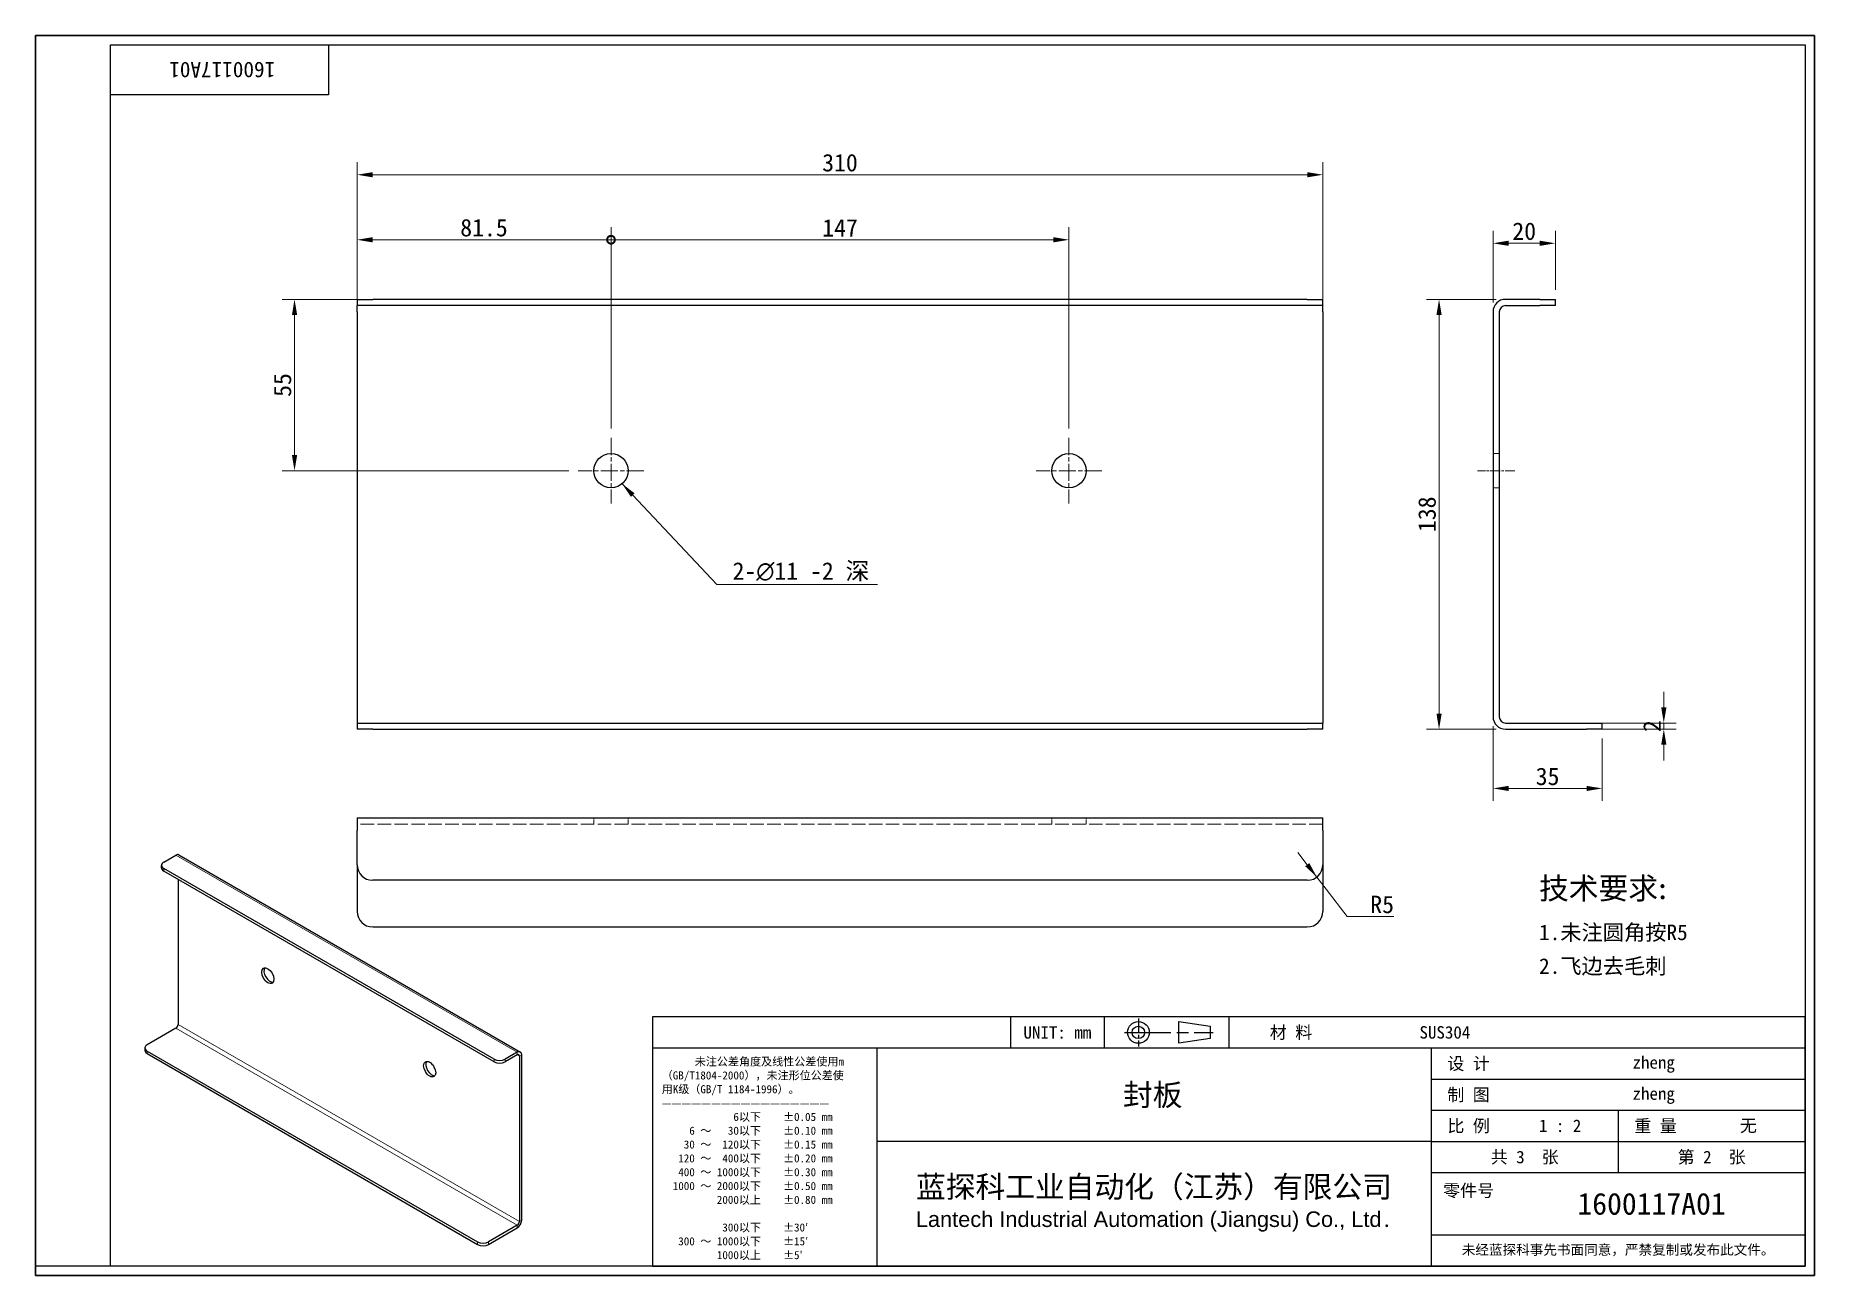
# Model space of a CAD drawing. Header units: millimetres. Extents: x 12 to 583, y 11 to 409.
import ezdxf
from ezdxf.enums import TextEntityAlignment as Align

# ---------------------------------------------------------------- set-up
doc = ezdxf.new("R2010")
doc.units = ezdxf.units.MM
doc.header["$LTSCALE"] = 2
doc.linetypes.add('CHAIN', pattern=[0.3543, 0.2362, -0.0295, 0.0591, -0.0295])
doc.linetypes.add('DASHED', pattern=[0.2067, 0.1654, -0.0413])
for name, color, linetype, lineweight in [('1', 7, 'Continuous', 18), ('可见 (ISO)', 7, 'Continuous', 25), ('可见窄的 (ISO)', 7, 'Continuous', 18), ('图框 (ISO)', 7, 'Continuous', 35), ('标题 (ISO)', 7, 'Continuous', 25)]:
    doc.layers.add(name, color=color, linetype=linetype, lineweight=lineweight)
for name, color, linetype, lineweight, true_color in [('中心标记 (ISO)', 1, 'CHAIN', 18, 0xff0000), ('中心线 (ISO)', 1, 'CHAIN', 18, 0xff0000), ('尺寸 (ISO)', 7, 'Continuous', 18, 0x008000), ('符号 (ISO)', 7, 'Continuous', 18, 0x008000), ('隐藏 (ISO)', 5, 'DASHED', 18, 0x0000ff)]:
    doc.layers.add(name, color=color, linetype=linetype, lineweight=lineweight, true_color=true_color)
doc.styles.add('文本样式164', font='SimSun.ttf')
doc.styles.add('文本样式165', font='SimSun.ttf')
doc.styles.add('文本样式74', font='SimSun.ttf')
doc.styles.add('最新国标', font='simfang.ttf')
doc.styles.add('注释文本 (ISO)', font='simfang.ttf')
doc.dimstyles.new('默认 (GB)', dxfattribs={"dimscale": 2, "dimtxt": 2.8, "dimasz": 2.5, "dimexe": 2, "dimexo": 1.5, "dimgap": 0.5, "dimtad": 1, "dimtoh": 1, "dimdsep": 46, "dimtxsty": '最新国标', "dimcen": 0.09, "dimdle": 10, "dimclrd": 256, "dimclre": 256, "dimclrt": 256, "dimaunit": 1, "dimadec": 3, "dimazin": 2, "dimtfac": 0.535714, "dimtdec": 3, "dimtmove": 0, "dimatfit": 3, "dimfxl": 0, "dimtolj": 1, "dimlwd": -1, "dimlwe": -1, "dimarcsym": 0})
doc.dimstyles.new('默认 (GB)$7', dxfattribs={"dimscale": 2, "dimtxt": 2.8, "dimasz": 2.5, "dimexe": 2, "dimexo": 1.5, "dimgap": 0.5, "dimtad": 1, "dimtoh": 1, "dimdsep": 46, "dimtxsty": '最新国标', "dimcen": 0.09, "dimdle": 10, "dimclrd": 256, "dimclre": 256, "dimclrt": 256, "dimaunit": 1, "dimadec": 3, "dimazin": 2, "dimtfac": 0.535714, "dimtdec": 3, "dimtmove": 0, "dimatfit": 3, "dimfxl": 0, "dimtolj": 1, "dimlwd": -1, "dimlwe": -1, "dimarcsym": 0})

# ---------------------------------------------------------------- blocks, each defined once
blk = doc.blocks.new('图框 最新国标')
at = {"layer": '图框 (ISO)'}
for p, q in [((6, 7), (6, 204.5)), ((6, 204.5), (291.5, 204.5)), ((291.5, 204.5), (291.5, 5.5)), ((6, 7), (6, 5.5)), ((6, 7), (6, 5.5)), ((291.5, 5.5), (6, 5.5))]:
    blk.add_line(p, q, dxfattribs=at)
at = {"layer": '图框 (ISO)', "color": 7, "linetype": 'Continuous', "lineweight": 25}
for p, q in [((18, 203), (290, 203)), ((18, 7), (18, 203)), ((18, 203), (290, 203)), ((53, 203), (53, 195)), ((290, 203), (290, 7)), ((290, 203), (290, 7)), ((53, 195), (18, 195)), ((290, 7), (6, 7)), ((290, 7), (18, 7))]:
    blk.add_line(p, q, dxfattribs=at)
at = {"layer": '图框 (ISO)', "style": '文本样式74'}
blk.add_attdef('零件代号_001', (44.46, 200.25), '', height=2.5, rotation=180, dxfattribs=at)
blk = doc.blocks.new('标题栏 最新国标')
at = {"layer": '标题 (ISO)'}
for p, q in [((381.98, -183.84), (196.98, -183.84)), ((196.98, -183.84), (196.98, -223.84)), ((254.48, -183.84), (254.48, -188.84)), ((269.48, -183.84), (269.48, -188.84)), ((281.48, -188.09), (281.48, -184.59)), ((281.48, -184.59), (286.48, -185.34)), ((286.48, -185.34), (286.48, -187.34)), ((289.48, -183.84), (289.48, -188.84)), ((381.98, -223.84), (381.98, -183.84)), ((383.48, -183.84), (383.48, -225.34)), ((286.48, -187.34), (281.48, -188.09)), ((196.98, -188.84), (381.98, -188.84)), ((232.98, -188.84), (232.98, -223.84)), ((321.98, -188.84), (321.98, -223.84)), ((321.98, -193.84), (381.98, -193.84)), ((321.98, -198.84), (381.98, -198.84)), ((351.98, -198.84), (351.98, -208.84)), ((321.98, -203.84), (232.98, -203.84)), ((321.98, -203.84), (381.98, -203.84)), ((321.98, -208.84), (381.98, -208.84)), ((321.98, -218.84), (381.98, -218.84)), ((196.98, -223.84), (381.98, -223.84)), ((383.48, -225.34), (196.98, -225.34))]:
    blk.add_line(p, q, dxfattribs=at)
at = {"layer": '标题 (ISO)', "linetype": 'CHAIN', "ltscale": 5.000333}
blk.add_line((274.98, -184.09), (274.98, -188.59), dxfattribs=at)
at = {"layer": '标题 (ISO)', "linetype": 'CHAIN', "ltscale": 15.834605}
blk.add_line((272.73, -186.34), (286.98, -186.34), dxfattribs=at)
at = {"layer": '标题 (ISO)'}
for radius in [1.75, 1]:
    blk.add_circle((274.98, -186.34), radius, dxfattribs=at)
at = {"layer": '1', "style": '文本样式164'}
for s, p in [('UNIT: mm', (261.98, -186.34)), ('材 料', (299.48, -186.34)), ('设 计', (327.98, -191.34)), ('制 图', (327.98, -196.34)), ('比 例', (327.98, -201.34)), ('重 量', (357.98, -201.34)), ('共 3  张', (336.98, -206.34)), ('第 2  张', (366.98, -206.34))]:
    blk.add_text(s, height=2, dxfattribs=at).set_placement(p, align=Align.MIDDLE_CENTER)
at = {"layer": '标题 (ISO)', "style": '注释文本 (ISO)'}
for s, insert, char_height, attachment_point, line_spacing_factor in [('\\fSimSun|b0|i0;{\\H1.3000;      未注公差角度及线性公差使用m\\P}\\fSimSun|b0|i0;{\\H1.3000;（GB/T1804-2000），未注形位公差使\\P}\\fSimSun|b0|i0;{\\H1.3000;用K级（GB/T 1184-1996）。\\P}\\fSimSun|b0|i0;{\\H1.3000;—————————————————\\P}\\fSimSun|b0|i0;{\\H1.3000;             6以下    ±0.05 mm\\P}\\fSimSun|b0|i0;{\\H1.3000;     6 ～   30以下    ±0.10 mm\\P}\\fSimSun|b0|i0;{\\H1.3000;    30 ～  120以下    ±0.15 mm\\P}\\fSimSun|b0|i0;{\\H1.3000;   120 ～  400以下    ±0.20 mm\\P}\\fSimSun|b0|i0;{\\H1.3000;   400 ～ 1000以下    ±0.30 mm\\P}\\fSimSun|b0|i0;{\\H1.3000;  1000 ～ 2000以下    ±0.50 mm\\P}\\fSimSun|b0|i0;{\\H1.3000;          2000以上    ±0.80 mm\\P}\\fSimSun|b0|i0;{\\H1.3000;\\P}\\fSimSun|b0|i0;{\\H1.3000;           300以下    ±30′\\P}\\fSimSun|b0|i0;{\\H1.3000;   300 ～ 1000以下    ±15′\\P}\\fSimSun|b0|i0;{\\H1.3000;          1000以上    ±5′}', (198.48, -206.63), 1.3, 4, 1.023913), ('{\\fMicrosoft YaHei|b0|i0|c134|p34;\\H1.75x;蓝探科工业自动化（江苏）有限公司\\P\\fArial|b0|i0|c0|p34;\\H0.71429x;Lantech Industrial Automation (Jiangsu) Co., Ltd\\fFangSong|b0|i0|c134|p49;.\\H1.15195x; }', (277.48, -213.84), 2, 5, 0.978695)]:
    blk.add_mtext(s, dxfattribs=dict(at, insert=insert, char_height=char_height, attachment_point=attachment_point, line_spacing_factor=line_spacing_factor))
at = {"layer": '标题 (ISO)', "attachment_point": 5, "style": '注释文本 (ISO)'}
for s, insert, char_height in [('\\fFangSong|b0|i0;零件号', (327.98, -211.84), 2), ('\\fSimSun|b0|i0;{\\H1.6000;未经蓝探科事先书面同意，严禁复制或发布此文件。}', (351.98, -221.34), 1.6)]:
    blk.add_mtext(s, dxfattribs=dict(at, insert=insert, char_height=char_height))
at = {"layer": '标题 (ISO)'}
for tag, p, height, style in [('材料_001', (320.09, -187.33), 2, '注释文本 (ISO)'), ('设计人_001', (354.29, -192.16), 2, '注释文本 (ISO)'), ('库存编号_001', (272.51, -198.11), 3.5, '文本样式165'), ('设计人_001', (354.29, -197.16), 2, '注释文本 (ISO)'), ('视图比例_001', (339.26, -202.33), 2, '注释文本 (ISO)'), ('质量\\P3;_001', (371.53, -202.3), 2, '注释文本 (ISO)'), ('零件代号_001', (345.44, -215.59), 3.5, '文本样式165')]:
    blk.add_attdef(tag, p, '', height=height, dxfattribs=dict(at, style=style))
blk = doc.blocks.new('*D5')
at = {"layer": 'Defpoints', "color": 0, "transparency": 16777216}
for p in [(499.84, 342.33), (479.84, 320.33), (499.84, 324.33)]:
    blk.add_point(p, dxfattribs=at)
at = {"layer": '尺寸 (ISO)', "color": 116, "true_color": 0x00803f, "transparency": 16777216}
for p, q in [((479.84, 323.33), (479.84, 346.33)), ((499.84, 327.33), (499.84, 346.33)), ((484.84, 342.33), (494.84, 342.33))]:
    blk.add_line(p, q, dxfattribs=at)
for points in [[(484.84, 343.16), (484.84, 341.5), (479.84, 342.33)], [(494.84, 343.16), (494.84, 341.5), (499.84, 342.33)]]:
    blk.add_solid(points, dxfattribs=at)
at = {"layer": '尺寸 (ISO)', "transparency": 16777216, "insert": (489.84, 346.16), "char_height": 5.6, "attachment_point": 5, "style": '最新国标'}
blk.add_mtext('\\A1;20', dxfattribs=at)
blk = doc.blocks.new('*D6')
at = {"layer": 'Defpoints', "color": 0, "transparency": 16777216}
for p in [(483.84, 324.33), (462.51, 186.33), (483.84, 186.33)]:
    blk.add_point(p, dxfattribs=at)
at = {"layer": '尺寸 (ISO)', "color": 116, "true_color": 0x00803f, "transparency": 16777216}
for p, q in [((480.84, 324.33), (458.51, 324.33)), ((462.51, 319.33), (462.51, 191.33)), ((480.84, 186.33), (458.51, 186.33))]:
    blk.add_line(p, q, dxfattribs=at)
for points in [[(461.68, 319.33), (463.35, 319.33), (462.51, 324.33)], [(461.68, 191.33), (463.35, 191.33), (462.51, 186.33)]]:
    blk.add_solid(points, dxfattribs=at)
at = {"layer": '尺寸 (ISO)', "transparency": 16777216, "insert": (458.68, 255.33), "char_height": 5.6, "attachment_point": 5, "rotation": 90, "style": '最新国标'}
blk.add_mtext('\\A1;138', dxfattribs=at)
blk = doc.blocks.new('*D7')
at = {"layer": 'Defpoints', "color": 0, "transparency": 16777216}
for p in [(479.84, 190.33), (514.84, 186.33), (514.84, 167.33)]:
    blk.add_point(p, dxfattribs=at)
at = {"layer": '尺寸 (ISO)', "color": 116, "true_color": 0x00803f, "transparency": 16777216}
for p, q in [((479.84, 187.33), (479.84, 163.33)), ((514.84, 183.33), (514.84, 163.33)), ((484.84, 167.33), (509.84, 167.33))]:
    blk.add_line(p, q, dxfattribs=at)
for points in [[(484.84, 168.16), (484.84, 166.5), (479.84, 167.33)], [(509.84, 168.16), (509.84, 166.5), (514.84, 167.33)]]:
    blk.add_solid(points, dxfattribs=at)
at = {"layer": '尺寸 (ISO)', "transparency": 16777216, "insert": (497.34, 171.16), "char_height": 5.6, "attachment_point": 5, "style": '最新国标'}
blk.add_mtext('\\A1;35', dxfattribs=at)
blk = doc.blocks.new('_DotSmall')
at = {"color": 0, "linetype": 'ByBlock', "const_width": 0.5}
blk.add_lwpolyline([(-0.0625, 0, 1), (0.0625, 0, 1)], format="xyb", close=True, dxfattribs=at)
blk = doc.blocks.new('*D8')
at = {"layer": 'Defpoints', "color": 0, "transparency": 16777216}
for p in [(196.71, 343.45), (115.21, 320.33), (196.71, 279.83)]:
    blk.add_point(p, dxfattribs=at)
at = {"layer": '尺寸 (ISO)', "color": 116, "true_color": 0x00803f, "transparency": 16777216}
for p, q in [((115.21, 323.33), (115.21, 347.45)), ((120.21, 343.45), (196.71, 343.45)), ((196.71, 282.83), (196.71, 347.45))]:
    blk.add_line(p, q, dxfattribs=at)
blk.add_solid([(120.21, 344.28), (120.21, 342.61), (115.21, 343.45)], dxfattribs=at)
at = {"layer": '尺寸 (ISO)', "color": 116, "true_color": 0x00803f, "transparency": 16777216, "xscale": 5, "yscale": 5, "zscale": 5}
blk.add_blockref('_DotSmall', (196.71, 343.45), dxfattribs=at)
at = {"layer": '尺寸 (ISO)', "transparency": 16777216, "insert": (155.94, 347.3), "char_height": 5.6, "attachment_point": 5, "style": '最新国标'}
blk.add_mtext('\\A1;81.5', dxfattribs=at)
blk = doc.blocks.new('*D10')
at = {"layer": 'Defpoints', "color": 0, "transparency": 16777216}
for p in [(343.71, 343.45), (196.71, 279.83), (343.71, 279.83)]:
    blk.add_point(p, dxfattribs=at)
at = {"layer": '尺寸 (ISO)', "color": 116, "true_color": 0x00803f, "transparency": 16777216}
for p, q in [((196.71, 282.83), (196.71, 347.45)), ((196.71, 343.45), (338.71, 343.45)), ((343.71, 282.83), (343.71, 347.45))]:
    blk.add_line(p, q, dxfattribs=at)
blk.add_solid([(338.71, 344.28), (338.71, 342.61), (343.71, 343.45)], dxfattribs=at)
at = {"layer": '尺寸 (ISO)', "color": 116, "true_color": 0x00803f, "transparency": 16777216, "xscale": 5, "yscale": 5, "zscale": 5, "rotation": 180}
blk.add_blockref('_DotSmall', (196.71, 343.45), dxfattribs=at)
at = {"layer": '尺寸 (ISO)', "transparency": 16777216, "insert": (270.23, 347.28), "char_height": 5.6, "attachment_point": 5, "style": '最新国标'}
blk.add_mtext('\\A1;147', dxfattribs=at)
blk = doc.blocks.new('*D11')
at = {"layer": 'Defpoints', "color": 0, "transparency": 16777216}
for p in [(120.21, 324.33), (95.12, 269.33), (186.21, 269.33)]:
    blk.add_point(p, dxfattribs=at)
at = {"layer": '尺寸 (ISO)', "color": 116, "true_color": 0x00803f, "transparency": 16777216}
for p, q in [((117.21, 324.33), (91.12, 324.33)), ((95.12, 319.33), (95.12, 274.33)), ((183.21, 269.33), (91.12, 269.33))]:
    blk.add_line(p, q, dxfattribs=at)
for points in [[(94.29, 319.33), (95.96, 319.33), (95.12, 324.33)], [(94.29, 274.33), (95.96, 274.33), (95.12, 269.33)]]:
    blk.add_solid(points, dxfattribs=at)
at = {"layer": '尺寸 (ISO)', "transparency": 16777216, "insert": (91.29, 296.83), "char_height": 5.6, "attachment_point": 5, "rotation": 90, "style": '最新国标'}
blk.add_mtext('\\A1;55', dxfattribs=at)
blk = doc.blocks.new('*D12')
at = {"layer": 'Defpoints', "color": 0, "transparency": 16777216}
for p in [(509.84, 188.33), (509.84, 186.33), (534.65, 186.33)]:
    blk.add_point(p, dxfattribs=at)
at = {"layer": '尺寸 (ISO)', "color": 116, "true_color": 0x00803f, "transparency": 16777216}
for p, q in [((534.65, 193.33), (534.65, 198.33)), ((512.84, 188.33), (538.65, 188.33)), ((512.84, 186.33), (538.65, 186.33)), ((534.65, 188.33), (534.65, 186.33)), ((534.65, 181.33), (534.65, 176.33))]:
    blk.add_line(p, q, dxfattribs=at)
for points in [[(533.82, 193.33), (535.49, 193.33), (534.65, 188.33)], [(533.82, 181.33), (535.49, 181.33), (534.65, 186.33)]]:
    blk.add_solid(points, dxfattribs=at)
at = {"layer": '尺寸 (ISO)', "transparency": 16777216, "insert": (530.85, 187.33), "char_height": 5.6, "attachment_point": 5, "rotation": 90, "style": '最新国标'}
blk.add_mtext('\\A1;2', dxfattribs=at)
blk = doc.blocks.new('*D13')
at = {"layer": 'Defpoints', "color": 0, "transparency": 16777216}
for p in [(425.21, 364.33), (115.21, 320.33), (425.21, 320.33)]:
    blk.add_point(p, dxfattribs=at)
at = {"layer": '尺寸 (ISO)', "color": 116, "true_color": 0x00803f, "transparency": 16777216}
for p, q in [((115.21, 323.33), (115.21, 368.33)), ((425.21, 323.33), (425.21, 368.33)), ((120.21, 364.33), (420.21, 364.33))]:
    blk.add_line(p, q, dxfattribs=at)
for points in [[(120.21, 365.16), (120.21, 363.5), (115.21, 364.33)], [(420.21, 365.16), (420.21, 363.5), (425.21, 364.33)]]:
    blk.add_solid(points, dxfattribs=at)
at = {"layer": '尺寸 (ISO)', "transparency": 16777216, "insert": (270.21, 368.16), "char_height": 5.6, "attachment_point": 5, "style": '最新国标'}
blk.add_mtext('\\A1;310', dxfattribs=at)
blk = doc.blocks.new('*D14')
at = {"layer": 'Defpoints', "color": 0, "transparency": 16777216}
for p in [(420.21, 142.85), (423.27, 138.89)]:
    blk.add_point(p, dxfattribs=at)
at = {"layer": '尺寸 (ISO)', "color": 116, "true_color": 0x00803f, "transparency": 16777216}
for p, q in [((420.21, 142.85), (417.16, 146.81)), ((420.21, 142.85), (423.27, 138.89)), ((423.27, 138.89), (426.32, 134.94)), ((433.05, 126.21), (426.32, 134.94)), ((447.96, 126.21), (433.05, 126.21))]:
    blk.add_line(p, q, dxfattribs=at)
blk.add_solid([(420.87, 143.36), (419.55, 142.34), (423.27, 138.89)], dxfattribs=at)
at = {"layer": '尺寸 (ISO)', "transparency": 16777216, "insert": (444.24, 130.05), "char_height": 5.6, "attachment_point": 5, "style": '最新国标'}
blk.add_mtext('\\A1;R5', dxfattribs=at)

msp = doc.modelspace()

# ---------------------------------------------------------------- linework, layer by layer
at = {"layer": '中心标记 (ISO)', "ltscale": 11.667578}
for p, q in [((196.714, 279.83), (196.714, 258.83)), ((343.714, 279.83), (343.714, 258.83)), ((207.214, 269.33), (186.214, 269.33)), ((354.214, 269.33), (333.214, 269.33))]:
    msp.add_line(p, q, dxfattribs=at)
at = {"layer": '中心线 (ISO)', "ltscale": 6.667144}
msp.add_line((486.842, 269.33), (474.842, 269.33), dxfattribs=at)
at = {"layer": '可见 (ISO)'}
for p, q in [((115.214, 324.33), (120.214, 324.33)), ((115.214, 324.33), (115.214, 322.33)), ((120.214, 322.33), (115.214, 322.33)), ((115.214, 320.33), (115.214, 322.33)), ((115.214, 320.33), (115.214, 190.33)), ((420.214, 324.33), (120.214, 324.33)), ((420.214, 322.33), (120.214, 322.33)), ((420.214, 324.33), (425.214, 324.33)), ((425.214, 322.33), (420.214, 322.33)), ((425.214, 322.33), (425.214, 324.33)), ((425.214, 320.33), (425.214, 322.33)), ((425.214, 320.33), (425.214, 190.33)), ((479.842, 320.33), (479.842, 190.33)), ((481.842, 320.33), (481.842, 190.33)), ((494.842, 324.33), (483.842, 324.33)), ((483.842, 322.33), (494.842, 322.33)), ((494.842, 324.33), (499.842, 324.33)), ((499.842, 322.33), (494.842, 322.33)), ((499.842, 322.33), (499.842, 324.33)), ((115.214, 190.33), (115.214, 188.33)), ((425.214, 190.33), (425.214, 188.33)), ((115.214, 188.33), (120.214, 188.33)), ((115.214, 188.33), (115.214, 186.33)), ((120.214, 186.33), (115.214, 186.33)), ((120.214, 188.33), (420.214, 188.33)), ((120.214, 186.33), (420.214, 186.33)), ((420.214, 188.33), (425.214, 188.33)), ((425.214, 186.33), (420.214, 186.33)), ((425.214, 186.33), (425.214, 188.33)), ((483.842, 188.33), (509.842, 188.33)), ((483.842, 186.33), (509.842, 186.33)), ((509.842, 188.33), (514.842, 188.33)), ((514.842, 186.33), (509.842, 186.33)), ((514.842, 186.33), (514.842, 188.33)), ((115.214, 157.853), (425.214, 157.853)), ((115.214, 157.853), (115.214, 153.853)), ((425.214, 153.853), (425.214, 157.853)), ((115.214, 142.853), (115.214, 153.853)), ((425.214, 153.853), (425.214, 142.853)), ((53.128, 143.649), (57.017, 145.894)), ((58.017, 145.993), (167.619, 82.715)), ((115.214, 142.853), (115.214, 127.853)), ((425.214, 142.853), (425.214, 127.853)), ((52.396, 141.812), (52.396, 142.628)), ((159.194, 80.37), (53.128, 141.608)), ((159.194, 79.554), (53.128, 140.791)), ((57.724, 138.138), (57.724, 91.597)), ((420.214, 137.853), (120.214, 137.853)), ((120.214, 122.853), (420.214, 122.853)), ((57.017, 90.372), (47.825, 85.065)), ((47.092, 84.045), (47.092, 83.228)), ((47.825, 83.024), (153.891, 21.787)), ((47.825, 82.208), (153.891, 20.97)), ((166.619, 82.616), (162.729, 80.37)), ((166.619, 81.799), (162.729, 79.554)), ((167.326, 81.391), (167.326, 28.319)), ((168.033, 28.727), (168.033, 81.799)), ((166.619, 27.094), (157.426, 21.787)), ((157.426, 20.97), (166.619, 26.277))]:
    msp.add_line(p, q, dxfattribs=at)
for centre in [(196.714, 269.33), (343.714, 269.33)]:
    msp.add_circle(centre, 5.5, dxfattribs=at)
for centre, radius, start, end in [((483.842, 320.33), 4, 90, 180), ((483.842, 320.33), 2, 90, 180), ((483.842, 190.33), 4, 180, 270), ((483.842, 190.33), 2, 180, 270), ((120.214, 142.853), 5, 180, 270), ((420.214, 142.853), 5, 270, 0), ((120.214, 127.853), 5, 180, 270), ((420.214, 127.853), 5, 270, 0)]:
    msp.add_arc(centre, radius, start, end, dxfattribs=at)
for centre, major_axis, start_param, end_param in [((54.896, 142.628), (-2.5, 0), 5.4977871, 7.0685835), ((57.017, 144.261), (1, 1.732), 0, 0.7853982), ((54.896, 141.812), (-2.5, 0), 0, 0.7853982), ((87.246, 107.621), (-1.375, 2.382), 0.2600509, 2.8815418), ((57.017, 91.189), (-0.5, -0.866), 0.7853982, 2.3561945), ((49.592, 84.045), (-2.5, 0), 5.4977871, 7.0685835), ((49.592, 83.228), (-2.5, 0), 0, 0.7853982), ((160.962, 81.391), (-2.5, 0), 0.7853982, 2.3561945), ((166.619, 80.983), (1, 1.732), 5.4977871, 7.0685835), ((166.619, 80.983), (0.5, 0.866), 5.4977871, 7.0685835), ((139.218, 77.615), (-1.375, 2.382), 0.2600509, 2.8815418), ((160.962, 80.575), (2.5, 0), 3.9269908, 5.4977871), ((166.619, 27.91), (1, 1.732), 3.9269908, 5.4977871), ((166.619, 27.91), (-0.5, -0.866), 0.7853982, 2.3561945), ((155.658, 22.807), (-2.5, 0), 0.7853982, 2.3561945), ((155.658, 21.991), (2.5, 0), 3.9269908, 5.4977871)]:
    msp.add_ellipse(centre, major_axis=major_axis, ratio=0.5773503, start_param=start_param, end_param=end_param, dxfattribs=at)
for centre in [(86.539, 107.213), (138.511, 77.206)]:
    msp.add_ellipse(centre, major_axis=(-1.375, 2.382), ratio=0.5773503, dxfattribs=at)
at = {"layer": '可见窄的 (ISO)'}
for p, q in [((166.619, 82.616), (57.017, 145.894)), ((53.128, 140.791), (53.128, 141.608)), ((167.326, 28.319), (57.724, 91.597)), ((166.619, 27.094), (57.017, 90.372)), ((47.825, 82.208), (47.825, 83.024)), ((159.194, 80.37), (159.194, 79.554)), ((162.729, 79.554), (162.729, 80.37)), ((166.619, 81.799), (166.619, 82.616)), ((167.326, 81.391), (166.619, 81.799)), ((168.033, 81.799), (167.326, 81.391)), ((168.033, 28.727), (167.326, 28.319)), ((166.619, 26.277), (166.619, 27.094)), ((153.891, 21.787), (153.891, 20.97)), ((157.426, 20.97), (157.426, 21.787))]:
    msp.add_line(p, q, dxfattribs=at)
at = {"layer": '隐藏 (ISO)', "ltscale": 1.904597}
for p, q in [((481.842, 274.83), (479.842, 274.83)), ((481.842, 263.83), (479.842, 263.83)), ((191.214, 155.853), (191.214, 157.853)), ((202.214, 155.853), (202.214, 157.853)), ((338.214, 155.853), (338.214, 157.853)), ((349.214, 155.853), (349.214, 157.853))]:
    msp.add_line(p, q, dxfattribs=at)
at = {"layer": '隐藏 (ISO)', "ltscale": 13.155773}
msp.add_line((425.214, 155.853), (115.214, 155.853), dxfattribs=at)

# ---------------------------------------------------------------- block references
at = {"xscale": 2, "yscale": 2, "zscale": 2}
msp.add_blockref('图框 最新国标', (0, 0), dxfattribs=at).add_auto_attribs({'零件代号_001': '1600117A01'})
ref = msp.add_blockref('标题栏 最新国标', (-183.965, 461.689), dxfattribs=dict(xscale=2, yscale=2, zscale=2))
ref.add_attrib('零件代号_001', '1600117A01', (506.913, 30.5), dxfattribs={"layer": '标题 (ISO)', "height": 7, "style": '文本样式165'})
ref.add_attrib('库存编号_001', '封板', (361.047, 65.461), dxfattribs={"layer": '标题 (ISO)', "height": 7, "style": '文本样式165'})
ref.add_attrib('质量\\P3;_001', '无', (559.086, 57.08), dxfattribs={"layer": '标题 (ISO)', "height": 4, "style": '注释文本 (ISO)'})
ref.add_attrib('视图比例_001', '1 : 2', (494.56, 57.034), dxfattribs={"layer": '标题 (ISO)', "height": 4, "style": '注释文本 (ISO)'})
ref.add_attrib('设计人_001', 'zheng', (524.606, 77.366), dxfattribs={"layer": '标题 (ISO)', "height": 4, "style": '注释文本 (ISO)'})
ref.add_attrib('设计人_001', 'zheng', (524.606, 67.366), dxfattribs={"layer": '标题 (ISO)', "height": 4, "style": '注释文本 (ISO)'})
ref.add_attrib('材料_001', 'SUS304', (456.223, 87.023), dxfattribs={"layer": '标题 (ISO)', "height": 4, "style": '注释文本 (ISO)'})

# ---------------------------------------------------------------- texts
at = {"layer": '符号 (ISO)'}
for s, insert, char_height, width, attachment_point, line_spacing_factor, style in [('2-\\fAIGDT|b0|i0;{\\H5.6000;n}\\fFangSong|b0|i0;{\\H5.6000;11 -2 深}', (235.73, 233.756), 5.6, 48.67574, 7, 0.49, '最新国标'), ('{\\H1.75x;技术要求\\fCalibri|b0|i0|c0|p34;:\\fFangSong|b0|i0|c134|p49;\\P\\H0.71429x;1.未注圆角按R5\\P2.飞边去毛刺\\P}', (494.613, 123.012), 4, 52.39766, 4, 1.298045, '注释文本 (ISO)')]:
    msp.add_mtext(s, dxfattribs=dict(at, insert=insert, char_height=char_height, width=width, attachment_point=attachment_point, line_spacing_factor=line_spacing_factor, style=style))

# ---------------------------------------------------------------- dimensions: what is measured, and where the dimension line sits
at = {"layer": '尺寸 (ISO)', "color": 116, "true_color": 0x00803f}
for base, p1, p2, angle, override, picture, middle in [((425.214, 364.33), (115.214, 320.33), (425.214, 320.33), 180, {"dimgap": 0.5, "dimtoh": 0, "dimdec": 2, "dimtol": 0, "dimlim": 0, "dimtp": 0, "dimtm": 0, "dimtdec": 3, "dimtofl": 0, "dimatfit": 1}, '*D13', (270.214, 364.33)), ((196.714, 343.448), (115.214, 320.33), (196.714, 279.83), 180, {"dimgap": 0.5, "dimtoh": 0, "dimdec": 2, "dimblk2": 'DotSmall', "dimsah": 1, "dimdle": 0, "dimtol": 0, "dimlim": 0, "dimtp": 0, "dimtm": 0, "dimtdec": 3, "dimtofl": 0, "dimatfit": 1}, '*D8', (155.944, 343.448)), ((343.714, 343.448), (196.714, 279.83), (343.714, 279.83), 180, {"dimgap": 0.5, "dimtoh": 0, "dimdec": 2, "dimblk1": 'DotSmall', "dimsah": 1, "dimdle": 0, "dimtol": 0, "dimlim": 0, "dimtp": 0, "dimtm": 0, "dimtdec": 3, "dimtofl": 0, "dimatfit": 1}, '*D10', (270.234, 343.448)), ((499.842, 342.33), (479.842, 320.33), (499.842, 324.33), 180, {"dimgap": 0.5, "dimtoh": 0, "dimdec": 2, "dimtol": 0, "dimlim": 0, "dimtp": 0, "dimtm": 0, "dimtdec": 3, "dimtofl": 0, "dimatfit": 1}, '*D5', (489.842, 342.33)), ((95.124, 269.33), (120.214, 324.33), (186.214, 269.33), 90, {"dimgap": 0.5, "dimtoh": 0, "dimdec": 2, "dimtol": 0, "dimlim": 0, "dimtp": 0, "dimtm": 0, "dimtdec": 3, "dimtofl": 0, "dimatfit": 1}, '*D11', (95.124, 296.83)), ((462.512, 186.33), (483.842, 324.33), (483.842, 186.33), 90, {"dimgap": 0.5, "dimtoh": 0, "dimdec": 2, "dimtol": 0, "dimlim": 0, "dimtp": 0, "dimtm": 0, "dimtdec": 3, "dimtofl": 0, "dimatfit": 1}, '*D6', (462.512, 255.33)), ((534.654, 186.33), (509.842, 188.33), (509.842, 186.33), 90, {"dimgap": 0.5, "dimtoh": 0, "dimdec": 2, "dimtol": 0, "dimlim": 0, "dimtp": 0, "dimtm": 0, "dimtdec": 3, "dimtofl": 1, "dimatfit": 1}, '*D12', (534.654, 187.33)), ((514.842, 167.33), (479.842, 190.33), (514.842, 186.33), 180, {"dimgap": 0.5, "dimtoh": 0, "dimdec": 2, "dimtol": 0, "dimlim": 0, "dimtp": 0, "dimtm": 0, "dimtdec": 3, "dimtofl": 0, "dimatfit": 1}, '*D7', (497.342, 167.33))]:
    dim = msp.add_linear_dim(base=base, p1=p1, p2=p2, angle=angle, dimstyle='默认 (GB)', override=override, dxfattribs=at)
    dim.commit()
    dim.dimension.update_dxf_attribs({"geometry": picture, "text_midpoint": middle, "dimtype": 160})
dim = msp.add_radius_dim(center=(420.214, 142.853), mpoint=(423.268, 138.894), dimstyle='默认 (GB)', override={"dimgap": 0.5, "dimtih": 1, "dimdec": 2, "dimlfac": 1, "dimcen": 0, "dimtol": 0, "dimlim": 0, "dimtp": 0, "dimtm": 0, "dimtdec": 3}, dxfattribs=at)
dim.commit()
dim.dimension.update_dxf_attribs({"geometry": '*D14', "text_midpoint": (444.243, 126.214), "dimtype": 164})

# ---------------------------------------------------------------- leaders
at = {"layer": '符号 (ISO)', "annotation_type": 0, "has_hookline": 1, "hookline_direction": 0, "text_width": 46.514}
msp.add_leader([(200.262, 265.128), (230.73, 232.823), (235.73, 232.823)], dimstyle='默认 (GB)$7', override={"dimgap": 0, "dimtad": 1}, dxfattribs=at)

doc.saveas('drawing.dxf')
